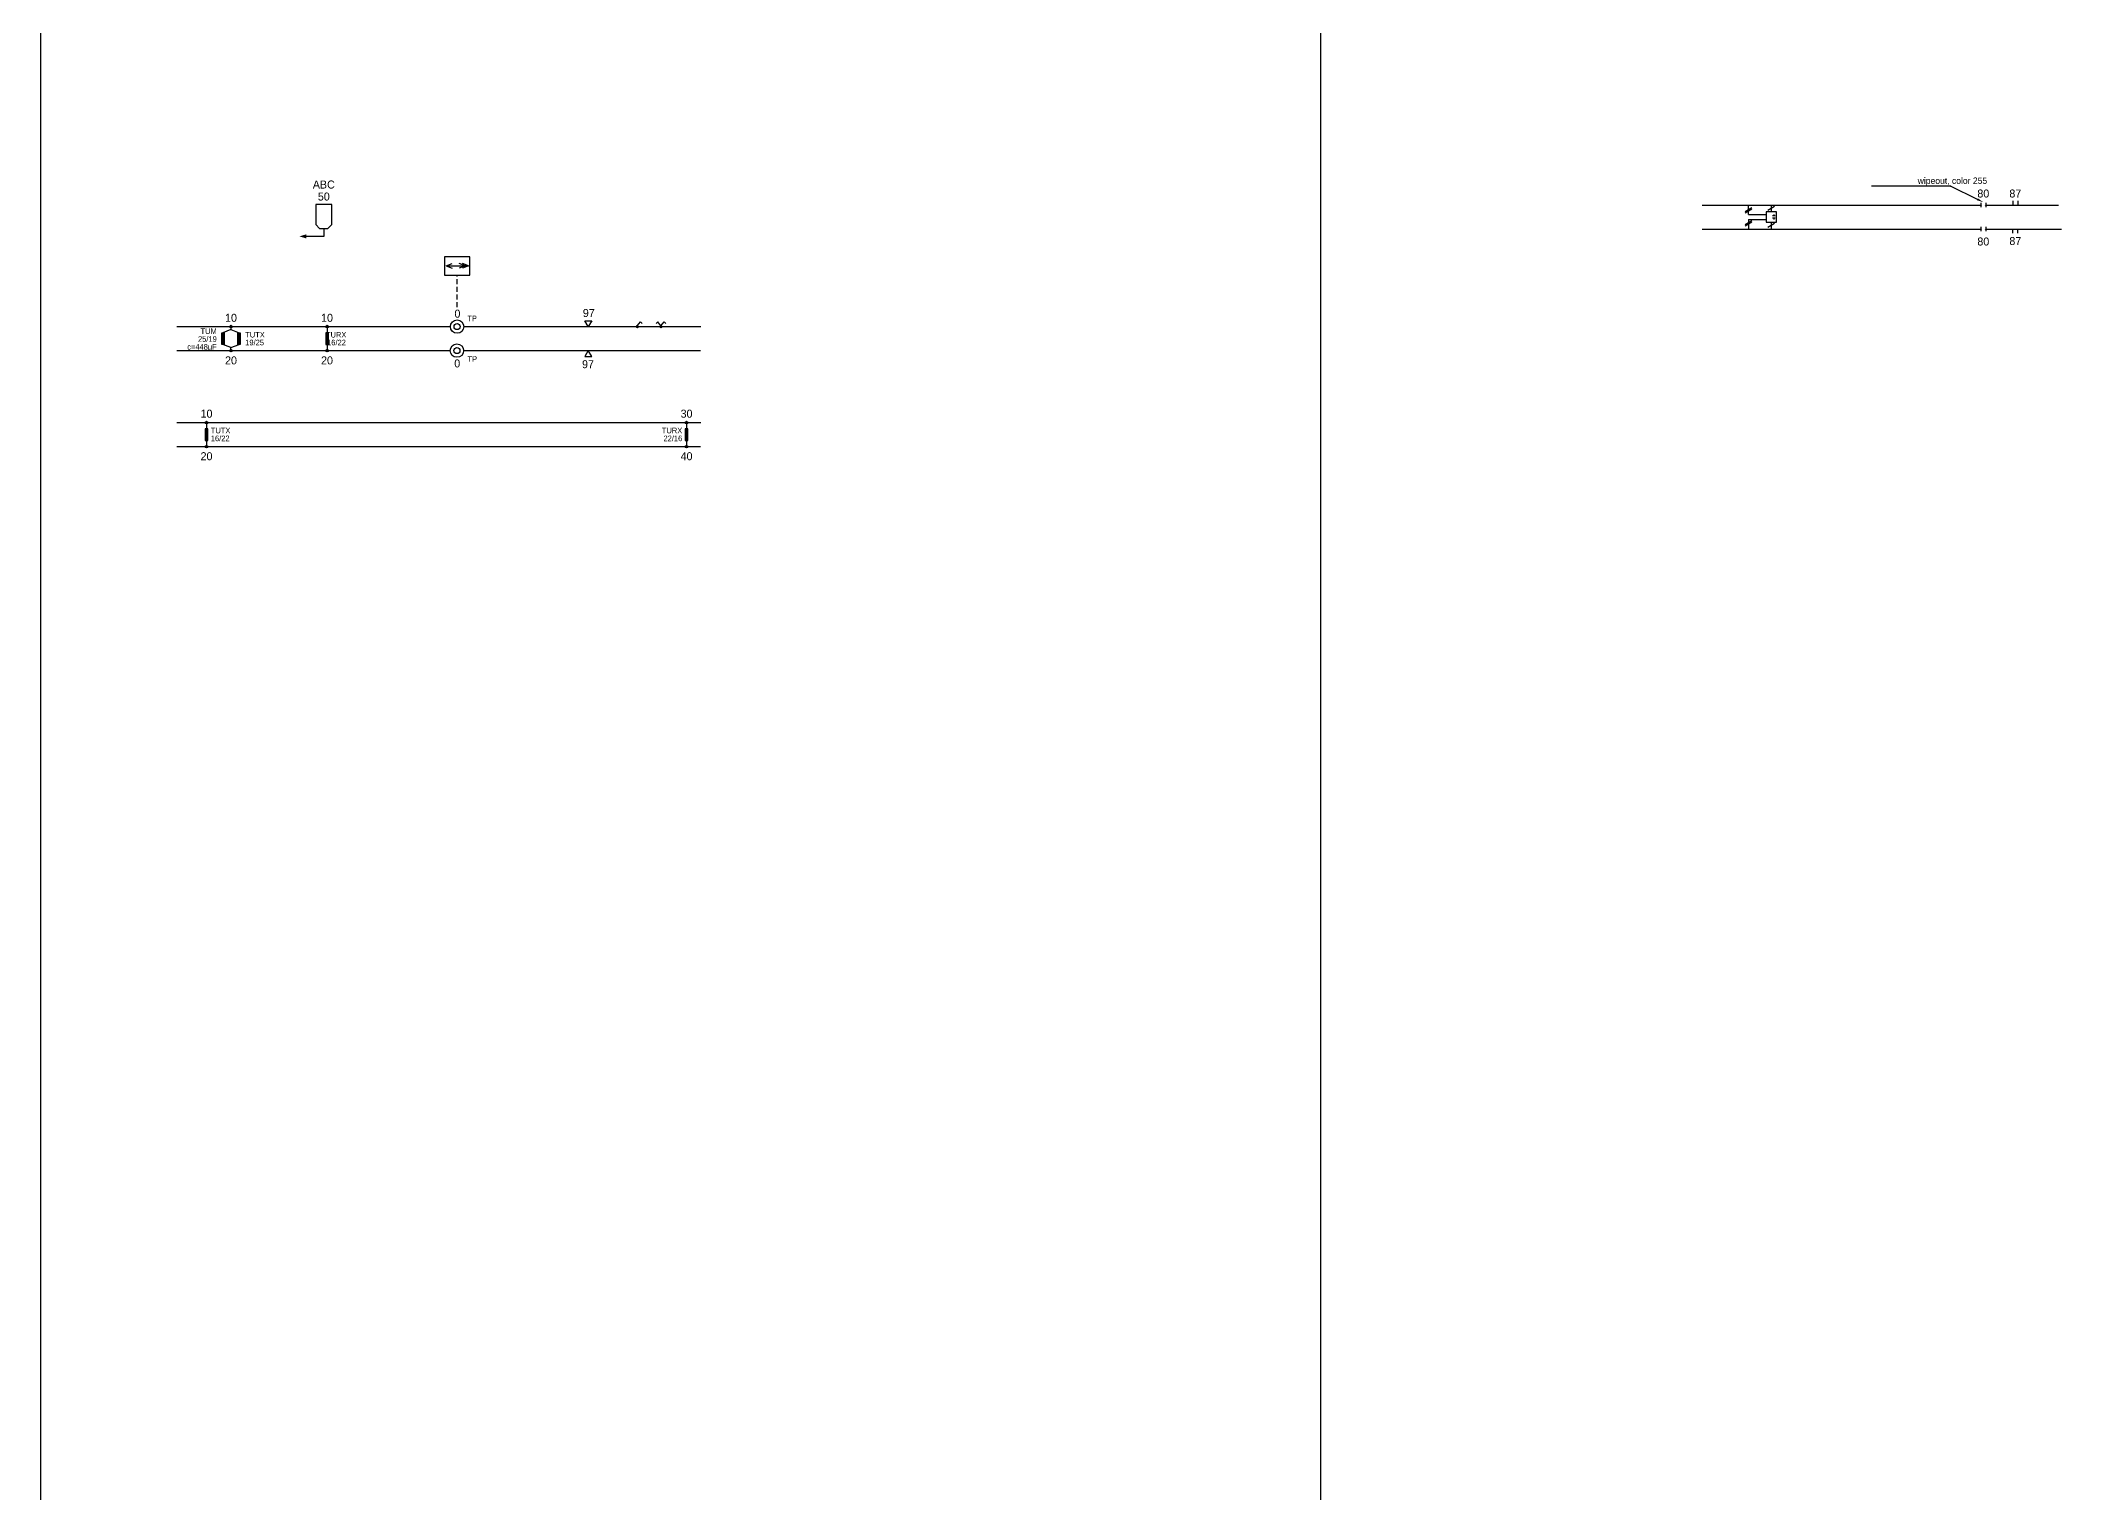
# Model space of a CAD drawing. Header units: metres. Extents: x -591 to 1776, y -567 to 241.
# Drawn here: x 640 to 766.3, y -152 to -61.2 of the extents above; entities that cross this region are included whole.
import ezdxf
from ezdxf import colors
from ezdxf.entities.mleader import LeaderData, LeaderLine
from ezdxf.enums import TextEntityAlignment as Align
from ezdxf.math import Vec2, Vec3

# ---------------------------------------------------------------- set-up
doc = ezdxf.new("R2010")
doc.units = ezdxf.units.M
doc.set_wipeout_variables(frame=1)
doc.linetypes.add('HIDDEN2', pattern=[4.7625, 3.175, -1.5875])
doc.layers.add('300-01-09_Voegen', color=252, linetype='Continuous')
doc.layers.add('300-01-13_Rail contacten', color=252, linetype='Continuous')
doc.styles.add('ISOPLUS', font='isoplus.shx')
doc.styles.get("Standard").update_dxf_attribs({"font": 'isoplus.shx'})

# ---------------------------------------------------------------- blocks, each defined once
blk = doc.blocks.new('*U60')
for p, q in [((0.79, 4.37), (-0.79, 4.37)), ((-0.79, 4.37), (-0.79, 3.22)), ((0.79, 3.22), (0.79, 4.37)), ((-0.79, 3.22), (0.79, 3.22))]:
    blk.add_line(p, q)
at = {"linetype": 'Continuous', "ltscale": 3}
for p, q in [((-0.68, 3.8), (-0.3, 3.94)), ((-0.68, 3.8), (0.71, 3.8)), ((-0.68, 3.8), (-0.3, 3.65)), ((0.51, 3.8), (0.13, 3.94)), ((0.51, 3.8), (0.13, 3.65)), ((0.71, 3.8), (0.33, 3.94)), ((0.71, 3.8), (0.33, 3.65))]:
    blk.add_line(p, q, dxfattribs=at)
at = {"linetype": 'HIDDEN2', "lineweight": -2, "ltscale": 0.1}
blk.add_line((0, 1.22), (0, 3.22), dxfattribs=at)
blk = doc.blocks.new('*U58')
at = {"lineweight": -2}
blk.add_lwpolyline([(-0.5, 0.74), (-0.26, 0.5), (0.26, 0.5), (0.5, 0.74), (0.5, 2), (-0.5, 2)], close=True, dxfattribs=at)
blk.add_lwpolyline([(-1.1, 0, 0.25, 0, 0), (-1.53, 0, 0, 0, 0)], format="xyseb", dxfattribs=at)
blk.add_lwpolyline([(0, 0.5), (0, 0), (-1, 0), (-1.1, 0), (-1.1, 0)], dxfattribs=at)
at = {"lineweight": -2, "style": 'ISOPLUS'}
for tag, p in [('NAME', (0, 2.99)), ('BK', (0, 2.24))]:
    blk.add_attdef(tag, text='', height=0.5, dxfattribs=at).set_placement(p, align=Align.CENTER)
blk = doc.blocks.new('DETECT_PED1')
at = {"linetype": 'Continuous'}
for p, q in [((0, 0.05), (0.2, 0.3)), ((0.2, 0.3), (0.3, 0.2))]:
    blk.add_line(p, q, dxfattribs=at)
at = {"linetype": 'Continuous', "const_width": 0.1}
blk.add_lwpolyline([(-0.05, 0, 1), (0.05, 0, 1)], format="xyb", close=True, dxfattribs=at)
blk = doc.blocks.new('DETECT_PED2')
at = {"linetype": 'Continuous'}
for p, q in [((-0.2, 0.3), (-0.3, 0.2)), ((0, 0.05), (-0.2, 0.3)), ((0, 0.05), (0.2, 0.3)), ((0.2, 0.3), (0.3, 0.2))]:
    blk.add_line(p, q, dxfattribs=at)
at = {"linetype": 'Continuous', "const_width": 0.1}
blk.add_lwpolyline([(-0.05, 0, 1), (0.05, 0, 1)], format="xyb", close=True, dxfattribs=at)
blk = doc.blocks.new('*U63')
h = blk.add_hatch(color=256)
edge = h.paths.add_edge_path()
edge.add_arc((0, 0), 0.0811, 180, 540, ccw=False)
blk.add_hatch(color=256).paths.add_polyline_path([(0.08, -0.39), (-0.08, -0.39), (-0.08, -1.11), (0.08, -1.11)])
h = blk.add_hatch(color=256)
edge = h.paths.add_edge_path()
edge.add_arc((0, -1.5), 0.0811, 180, 540)
for p, q in [((0, 0), (0, -0.39)), ((0, -1.11), (0, -1.5))]:
    blk.add_line(p, q)
blk.add_lwpolyline([(0.08, -0.39), (-0.08, -0.39), (-0.08, -1.11), (0.08, -1.11)], close=True)
for centre in [(0, 0), (0, -1.5)]:
    blk.add_circle(centre, 0.0811)
at = {"style": 'ISOPLUS'}
for tag, p in [('BK1', (0, 0.56)), ('BK2', (0, -2.1))]:
    blk.add_attdef(tag, text='', height=0.5, dxfattribs=at).set_placement(p, align=Align.MIDDLE)
at = {"color": 1, "style": 'ISOPLUS', "width": 0.8, "flags": 8}
for tag, p in [('FREQUENCE', (0.27, -1.16)), ('TURX-TX', (0.68, -0.67))]:
    blk.add_attdef(tag, text='', height=0.35, rotation=360, dxfattribs=at).set_placement(p, align=Align.RIGHT)
blk = doc.blocks.new('*U62')
h = blk.add_hatch(color=256)
edge = h.paths.add_edge_path()
edge.add_arc((0, 0), 0.0811, 0, 360)
for points in [[(-0.58, -0.39), (-0.42, -0.39), (-0.42, -1.11), (-0.58, -1.11)], [(0.42, -0.39), (0.58, -0.39), (0.58, -1.11), (0.42, -1.11)]]:
    blk.add_hatch(color=256).paths.add_polyline_path(points)
h = blk.add_hatch(color=256)
edge = h.paths.add_edge_path()
edge.add_arc((0, -1.5), 0.0811, 0, 360, ccw=False)
for p, q in [((0, 0), (0, -0.19)), ((0, -0.19), (-0.5, -0.39)), ((0, -1.31), (-0.5, -1.11)), ((0, -0.19), (0.5, -0.39)), ((0, -1.31), (0.5, -1.11)), ((0, -1.5), (0, -1.31))]:
    blk.add_line(p, q)
for points in [[(-0.58, -0.39), (-0.42, -0.39), (-0.42, -1.11), (-0.58, -1.11)], [(0.42, -0.39), (0.58, -0.39), (0.58, -1.11), (0.42, -1.11)]]:
    blk.add_lwpolyline(points, close=True)
for centre in [(0, 0), (0, -1.5)]:
    blk.add_circle(centre, 0.0811)
at = {"style": 'ISOPLUS'}
for tag, p in [('BK1', (0, 0.56)), ('BK2', (0, -2.1))]:
    blk.add_attdef(tag, text='', height=0.5, dxfattribs=at).set_placement(p, align=Align.MIDDLE)
at = {"color": 1, "style": 'ISOPLUS', "width": 0.8, "flags": 8}
for tag, p in [('FREQUENCE-TUM', (-0.89, -0.95)), ('TUM', (-0.89, -0.45)), ('µF', (-0.89, -1.44))]:
    blk.add_attdef(tag, text='', height=0.35, rotation=0, dxfattribs=at).set_placement(p, align=Align.RIGHT)
for tag, p in [('TURX-TX', (0.89, -0.67)), ('FREQUENCE-RXTX', (0.89, -1.16))]:
    blk.add_attdef(tag, p, '', height=0.35, rotation=360, dxfattribs=at)
blk = doc.blocks.new('DETECT_CONTACT-BOT')
for p, q in [((0, 0), (-0.21, -0.37)), ((-0.21, -0.37), (0.21, -0.37)), ((0.21, -0.37), (0, 0))]:
    blk.add_line(p, q)
at = {"lineweight": -2, "style": 'ISOPLUS'}
blk.add_attdef('BK', text='', height=0.5, dxfattribs=at).set_placement((-0.02, -0.85), align=Align.MIDDLE)
at = {"style": 'ISOPLUS', "width": 0.8}
blk.add_attdef('N°', text='', height=0.35, dxfattribs=at).set_placement((0.95, -1.12), align=Align.RIGHT)
blk = doc.blocks.new('DETECT_CONTACT-TOP')
for p, q in [((-0.21, 0.37), (0.21, 0.37)), ((0, 0), (-0.21, 0.37)), ((0.21, 0.37), (0, 0))]:
    blk.add_line(p, q)
at = {"lineweight": -2, "style": 'ISOPLUS'}
blk.add_attdef('BK', text='', height=0.5, dxfattribs=at).set_placement((0.03, 0.85), align=Align.MIDDLE)
at = {"style": 'ISOPLUS', "width": 0.8}
blk.add_attdef('N°', text='', height=0.35, dxfattribs=at).set_placement((0.87, 0.6), align=Align.RIGHT)
blk = doc.blocks.new('DETECT_CPT-BOT')
at = {"lineweight": -2}
blk.add_wipeout([(0, 0.42), (-0.13, 0.4), (-0.25, 0.34), (-0.34, 0.25), (-0.4, 0.13), (-0.42, 0), (-0.4, -0.13), (-0.34, -0.25), (-0.25, -0.34), (-0.13, -0.4), (0, -0.42), (0.13, -0.4), (0.25, -0.34), (0.34, -0.25), (0.4, -0.13), (0.42, 0), (0.4, 0.13), (0.34, 0.25), (0.25, 0.34), (0.13, 0.4)], dxfattribs=at)
for radius in [0.419, 0.188]:
    blk.add_circle((0, 0), radius)
at = {"style": 'ISOPLUS'}
blk.add_attdef('BK', text='', height=0.5, rotation=0, dxfattribs=at).set_placement((0.02, -0.8), align=Align.MIDDLE)
at = {"style": 'ISOPLUS', "width": 0.8}
blk.add_attdef('TP', (0.66, -0.7), '', height=0.35, rotation=360, dxfattribs=at)
blk = doc.blocks.new('DETECT_CPT-TOP')
at = {"lineweight": -2}
blk.add_wipeout([(0, 0.42), (-0.13, 0.4), (-0.25, 0.34), (-0.34, 0.25), (-0.4, 0.13), (-0.42, 0), (-0.4, -0.13), (-0.34, -0.25), (-0.25, -0.34), (-0.13, -0.4), (0, -0.42), (0.13, -0.4), (0.25, -0.34), (0.34, -0.25), (0.4, -0.13), (0.42, 0), (0.4, 0.13), (0.34, 0.25), (0.25, 0.34), (0.13, 0.4)], dxfattribs=at)
for radius in [0.419, 0.188]:
    blk.add_circle((0, 0), radius)
at = {"style": 'ISOPLUS'}
blk.add_attdef('BK', text='', height=0.5, rotation=360, dxfattribs=at).set_placement((0.02, 0.81), align=Align.MIDDLE)
at = {"style": 'ISOPLUS', "width": 0.8}
blk.add_attdef('TP', (0.64, 0.34), '', height=0.35, dxfattribs=at)
blk = doc.blocks.new('JOINT_TOP')
at = {"color": 3, "lineweight": -2}
for p, q in [((-0.16, 0.26), (-0.16, 0)), ((0.16, 0.26), (0.16, 0))]:
    blk.add_line(p, q, dxfattribs=at)
at = {"color": 7, "lineweight": -2, "style": 'ISOPLUS'}
blk.add_attdef('BK', text='', height=0.5, dxfattribs=at).set_placement((0, 0.72), align=Align.MIDDLE)
blk = doc.blocks.new('JOINT_BOT')
at = {"color": 3, "lineweight": -2}
for p, q in [((-0.16, -0.26), (-0.16, 0)), ((0.16, -0.26), (0.16, 0))]:
    blk.add_line(p, q, dxfattribs=at)
at = {"color": 7, "lineweight": -2, "style": 'ISOPLUS'}
blk.add_attdef('BK', text='', height=0.5, dxfattribs=at).set_placement((0, -0.75), align=Align.MIDDLE)
blk = doc.blocks.new('JOINT_CEN')
at = {"color": 7, "lineweight": -2, "style": 'ISOPLUS'}
blk.add_attdef('BK', text='', height=0.5, dxfattribs=at).set_placement((0, 0.72), align=Align.MIDDLE)
at = {"color": 255}
blk.add_wipeout([(-0.15, 0), (0, 0.13), (0.15, 0), (0, -0.13)], dxfattribs=at)
at = {"color": 3, "lineweight": -2}
for p, q in [((-0.16, 0.13), (-0.16, -0.13)), ((0.16, 0.13), (0.16, -0.13))]:
    blk.add_line(p, q, dxfattribs=at)
blk = doc.blocks.new('*U51')
at = {"layer": '300-01-09_Voegen'}
for p, q in [((0, 0), (0, -0.43)), ((-1.22, -0.26), (-1.64, -0.51)), ((-1.22, -0.18), (-1.63, -0.43)), ((-1.22, -0.99), (-1.63, -1.24)), ((-1.22, -1.07), (-1.63, -1.32)), ((-1.43, -0.6), (-1.43, -0.01)), ((-1.43, -0.6), (-0.32, -0.6)), ((-1.43, -0.9), (-1.43, -1.49)), ((-1.43, -0.9), (-0.32, -0.9)), ((0.32, -0.43), (-0.32, -0.43)), ((-0.32, -0.43), (-0.32, -1.07)), ((-0.32, -1.07), (0.32, -1.07)), ((0.21, -0.1), (-0.21, -0.35)), ((0.21, -1.16), (-0.21, -1.41)), ((0, -1.07), (0, -1.5)), ((0.24, -0.67), (0.08, -0.67)), ((0.24, -0.83), (0.08, -0.83)), ((0.16, -0.59), (0.16, -0.67)), ((0.16, -0.83), (0.16, -0.91)), ((0.16, -0.91), (0.16, -0.91)), ((0.32, -1.07), (0.32, -0.43))]:
    blk.add_line(p, q, dxfattribs=at)
blk = doc.blocks.new('*U61')
h = blk.add_hatch(color=256)
edge = h.paths.add_edge_path()
edge.add_arc((0, 0), 0.0811, 180, 540, ccw=False)
h = blk.add_hatch(color=256)
edge = h.paths.add_edge_path()
edge.add_arc((30, 0), 0.0811, 180, 540, ccw=False)
for points in [[(0.08, -0.39), (-0.08, -0.39), (-0.08, -1.11), (0.08, -1.11)], [(30.08, -0.39), (29.92, -0.39), (29.92, -1.11), (30.08, -1.11)]]:
    blk.add_hatch(color=256).paths.add_polyline_path(points)
h = blk.add_hatch(color=256)
edge = h.paths.add_edge_path()
edge.add_arc((0, -1.5), 0.0811, 180, 540)
h = blk.add_hatch(color=256)
edge = h.paths.add_edge_path()
edge.add_arc((30, -1.5), 0.0811, 180, 540)
for p, q in [((0, 0), (0, -0.39)), ((30, 0), (30, -0.39)), ((0, -1.11), (0, -1.5)), ((30, -1.11), (30, -1.5))]:
    blk.add_line(p, q)
for points in [[(0.08, -0.39), (-0.08, -0.39), (-0.08, -1.11), (0.08, -1.11)], [(30.08, -0.39), (29.92, -0.39), (29.92, -1.11), (30.08, -1.11)]]:
    blk.add_lwpolyline(points, close=True)
for centre in [(0, 0), (30, 0), (0, -1.5), (30, -1.5)]:
    blk.add_circle(centre, 0.0811)
at = {"color": 1, "style": 'ISOPLUS', "width": 0.8}
for s, p in [('TUTX', (0.27, -0.67)), ('16/22', (0.27, -1.16))]:
    blk.add_text(s, height=0.35, rotation=360, dxfattribs=at).set_placement(p)
for s, p in [('TURX', (29.73, -0.67)), ('22/16', (29.73, -1.16))]:
    blk.add_text(s, height=0.35, rotation=360, dxfattribs=at).set_placement(p, align=Align.RIGHT)
at = {"style": 'ISOPLUS'}
for tag, p in [('BK1', (0, 0.56)), ('BK3', (30, 0.56)), ('BK2', (0, -2.1)), ('BK4', (30, -2.1))]:
    blk.add_attdef(tag, text='', height=0.5, dxfattribs=at).set_placement(p, align=Align.MIDDLE)

msp = doc.modelspace()

# ---------------------------------------------------------------- linework, layer by layer
at = {"color": 1, "lineweight": -2}
for p, q in [((640, 0), (640, -560)), ((720, 0), (720, -560))]:
    msp.add_line(p, q, dxfattribs=at)
for p, q in [((743.85, -71.52), (766.11, -71.52)), ((743.85, -73.02), (766.31, -73.02)), ((648.52, -79.12), (681.28, -79.12)), ((648.52, -80.62), (681.26, -80.62)), ((648.52, -85.12), (681.28, -85.12)), ((648.52, -86.62), (681.26, -86.62))]:
    msp.add_line(p, q)

# ---------------------------------------------------------------- block references
at = {"layer": '300-01-09_Voegen'}
for name, p in [('JOINT_TOP', (763.42, -71.52)), ('JOINT_BOT', (763.42, -73.02))]:
    msp.add_blockref(name, p, dxfattribs=at).add_auto_attribs({'BK': '87'})
msp.add_blockref('*U51', (748.17, -71.52), dxfattribs=at)
at = {"layer": '300-01-13_Rail contacten'}
for name, p, values in [('*U58', (657.71, -73.48), {'NAME': 'ABC', 'BK': '50'}), ('DETECT_CONTACT-TOP', (674.24, -79.12), {'BK': '97'}), ('DETECT_CONTACT-BOT', (674.24, -80.62), {'BK': '97'}), ('*U61', (650.38, -85.12), {'BK1': '10', 'BK2': '20', 'BK3': '30', 'BK4': '40'})]:
    msp.add_blockref(name, p, dxfattribs=at).add_auto_attribs(values)
for name, p in [('*U60', (666.04, -79.12)), ('DETECT_PED1', (677.3, -79.12)), ('DETECT_PED2', (678.78, -79.12))]:
    msp.add_blockref(name, p, dxfattribs=at)
ref = msp.add_blockref('*U62', (651.91, -79.12), dxfattribs=at)
ref.add_attrib('BK1', '10', dxfattribs={"layer": '0', "height": 0.5, "style": 'ISOPLUS'}).set_placement((651.91, -78.57), align=Align.MIDDLE)
ref.add_attrib('TURX-TX', 'TUTX', (652.8, -79.8), dxfattribs={"layer": '0', "color": 1, "height": 0.35, "rotation": 360, "style": 'ISOPLUS', "width": 0.8})
ref.add_attrib('FREQUENCE-RXTX', '19/25', (652.8, -80.29), dxfattribs={"layer": '0', "color": 1, "height": 0.35, "rotation": 360, "style": 'ISOPLUS', "width": 0.8})
ref.add_attrib('TUM', 'TUM', dxfattribs={"layer": '0', "color": 1, "height": 0.35, "rotation": 0, "style": 'ISOPLUS', "width": 0.8}).set_placement((651.02, -79.58), align=Align.RIGHT)
ref.add_attrib('FREQUENCE-TUM', '25/19', dxfattribs={"layer": '0', "color": 1, "height": 0.35, "rotation": 0, "style": 'ISOPLUS', "width": 0.8}).set_placement((651.02, -80.07), align=Align.RIGHT)
ref.add_attrib('µF', 'c=448µF', dxfattribs={"layer": '0', "color": 1, "height": 0.35, "rotation": 0, "style": 'ISOPLUS', "width": 0.8}).set_placement((651.02, -80.56), align=Align.RIGHT)
ref.add_attrib('BK2', '20', dxfattribs={"layer": '0', "height": 0.5, "style": 'ISOPLUS'}).set_placement((651.91, -81.23), align=Align.MIDDLE)
ref = msp.add_blockref('*U63', (657.92, -79.12), dxfattribs=at)
ref.add_attrib('BK1', '10', dxfattribs={"layer": '0', "height": 0.5, "style": 'ISOPLUS'}).set_placement((657.91, -78.57), align=Align.MIDDLE)
ref.add_attrib('TURX-TX', 'TURX', dxfattribs={"layer": '0', "color": 1, "height": 0.35, "rotation": 360, "style": 'ISOPLUS', "width": 0.8}).set_placement((659.12, -79.8), align=Align.RIGHT)
ref.add_attrib('FREQUENCE', '16/22', dxfattribs={"layer": '0', "color": 1, "height": 0.35, "rotation": 360, "style": 'ISOPLUS', "width": 0.8}).set_placement((659.09, -80.29), align=Align.RIGHT)
ref.add_attrib('BK2', '20', dxfattribs={"layer": '0', "height": 0.5, "style": 'ISOPLUS'}).set_placement((657.91, -81.23), align=Align.MIDDLE)

# ---------------------------------------------------------------- next in the draw order: block references
at = {"layer": '300-01-09_Voegen'}
msp.add_blockref('JOINT_CEN', (761.42, -71.52), dxfattribs=at).add_auto_attribs({'BK': '80'})
ref = msp.add_blockref('JOINT_CEN', (761.42, -73.02), dxfattribs=at)
ref.add_attrib('BK', '80', dxfattribs={"layer": '0', "color": 7, "lineweight": -2, "height": 0.5, "style": 'ISOPLUS'}).set_placement((761.42, -73.8), align=Align.MIDDLE)
at = {"layer": '300-01-13_Rail contacten'}
for name, p in [('DETECT_CPT-TOP', (666.04, -79.12)), ('DETECT_CPT-BOT', (666.03, -80.62))]:
    msp.add_blockref(name, p, dxfattribs=at).add_auto_attribs({'TP': 'TP', 'BK': '0'})

# ---------------------------------------------------------------- next in the draw order: leaders
ml = msp.add_multileader_mtext('Standard')
ml.set_content('wipeout, color 255', color=256)
ml.set_leader_properties()
ml.build(insert=Vec2(0, 0))
ml.multileader.update_dxf_attribs({"text_attachment_direction": 1, "text_right_attachment_type": 6, "dogleg_length": 0.36, "arrow_head_size": 0.4, "scale": 0.1})
ctx = ml.context
ctx.base_point, ctx.scale, ctx.char_height, ctx.arrow_head_size, ctx.landing_gap_size, ctx.plane_origin = Vec3(759.36, -70.35), 0.1, 0.4, 0.4, 0.2, Vec3(761.42, -70.8)
ctx.right_attachment = 6
notes = []
notes.append((ctx, [(0, (1, 1, 0), (759.36, -70.35), (1, 0), 0.036, [(0, [(761.42, -71.34)], 0, [])])]))
ctx.mtext.insert, ctx.mtext.flow_direction = Vec3(757.32, -69.8), 5
for ctx, leaders in notes:
    for number, flags, end, landing, length, lines in leaders:
        leader = LeaderData()
        leader.index, (leader.has_last_leader_line, leader.has_dogleg_vector, leader.attachment_direction) = number, flags
        leader.last_leader_point, leader.dogleg_vector, leader.dogleg_length = Vec3(end), Vec3(landing), length
        for number, points, colour, breaks in lines:
            line = LeaderLine()
            line.index, line.vertices, line.color, line.breaks = number, Vec3.list(points), colors.encode_raw_color(colour), breaks
            leader.lines.append(line)
        ctx.leaders.append(leader)

doc.saveas('drawing.dxf')
